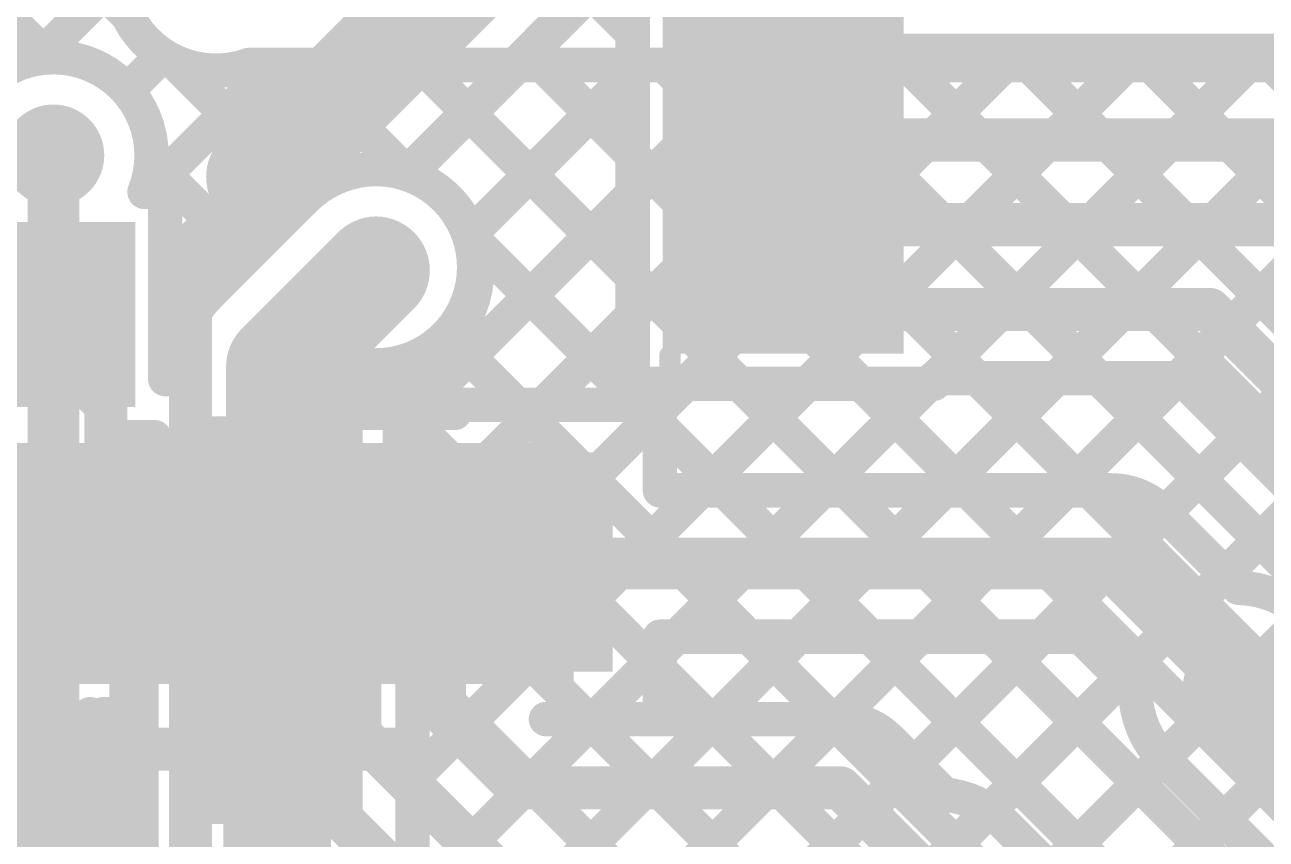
# Model space of a CAD drawing. Header units: millimetres. Extents: x -0.32 to 3.69, y -0.11 to 2.37.
# Drawn here: x 1.7213 to 2.0099, y 0.9241 to 1.1133 of the extents above; entities that cross this region are included whole.
import ezdxf

# ---------------------------------------------------------------- set-up
doc = ezdxf.new("R2010")
doc.units = ezdxf.units.MM
doc.header["$MEASUREMENT"] = 0
for name, color, linetype in [('BottomLayer', 5, 'Continuous'), ('BottomPaste', 16, 'Continuous'), ('BottomSolder', 6, 'Continuous'), ('TopLayer', 1, 'Continuous'), ('TopOverlay', 2, 'Continuous'), ('TopPaste', 8, 'Continuous'), ('TopSolder', 216, 'Continuous'), ('ViaHoleLayer', 16, 'Continuous')]:
    doc.layers.add(name, color=color, linetype=linetype)

# ---------------------------------------------------------------- blocks, each defined once
blk = doc.blocks.new('48_LQFP__7_7___7')
at = {"layer": 'TopLayer'}
for points in [[(-0.14331, 0.01614), (-0.14331, 0.00354), (-0.19134, 0.00354), (-0.19134, 0.01614)], [(-0.14331, -0.00354), (-0.14331, -0.01614), (-0.19134, -0.01614), (-0.19134, -0.00354)], [(-0.14331, -0.02323), (-0.14331, -0.03583), (-0.19134, -0.03583), (-0.19134, -0.02323)], [(-0.14331, -0.04291), (-0.14331, -0.05551), (-0.19134, -0.05551), (-0.19134, -0.04291)], [(-0.14331, -0.0626), (-0.14331, -0.0752), (-0.19134, -0.0752), (-0.19134, -0.0626)], [(-0.14331, -0.08228), (-0.14331, -0.09488), (-0.19134, -0.09488), (-0.19134, -0.08228)], [(-0.14331, -0.10197), (-0.14331, -0.11457), (-0.19134, -0.11457), (-0.19134, -0.10197)], [(-0.10197, -0.14331), (-0.10197, -0.19134), (-0.11457, -0.19134), (-0.11457, -0.14331)], [(-0.08228, -0.14331), (-0.08228, -0.19134), (-0.09488, -0.19134), (-0.09488, -0.14331)], [(-0.0626, -0.14331), (-0.0626, -0.19134), (-0.0752, -0.19134), (-0.0752, -0.14331)], [(-0.04291, -0.14331), (-0.04291, -0.19134), (-0.05551, -0.19134), (-0.05551, -0.14331)]]:
    blk.add_hatch(color=1, dxfattribs=at).paths.add_polyline_path(points)
at = {"layer": 'TopPaste'}
for points in [[(-0.14331, 0.01614), (-0.14331, 0.00354), (-0.19134, 0.00354), (-0.19134, 0.01614)], [(-0.14331, -0.00354), (-0.14331, -0.01614), (-0.19134, -0.01614), (-0.19134, -0.00354)], [(-0.14331, -0.02323), (-0.14331, -0.03583), (-0.19134, -0.03583), (-0.19134, -0.02323)], [(-0.14331, -0.04291), (-0.14331, -0.05551), (-0.19134, -0.05551), (-0.19134, -0.04291)], [(-0.14331, -0.0626), (-0.14331, -0.0752), (-0.19134, -0.0752), (-0.19134, -0.0626)], [(-0.14331, -0.08228), (-0.14331, -0.09488), (-0.19134, -0.09488), (-0.19134, -0.08228)], [(-0.14331, -0.10197), (-0.14331, -0.11457), (-0.19134, -0.11457), (-0.19134, -0.10197)], [(-0.10197, -0.14331), (-0.10197, -0.19134), (-0.11457, -0.19134), (-0.11457, -0.14331)], [(-0.08228, -0.14331), (-0.08228, -0.19134), (-0.09488, -0.19134), (-0.09488, -0.14331)], [(-0.0626, -0.14331), (-0.0626, -0.19134), (-0.0752, -0.19134), (-0.0752, -0.14331)], [(-0.04291, -0.14331), (-0.04291, -0.19134), (-0.05551, -0.19134), (-0.05551, -0.14331)]]:
    blk.add_hatch(color=8, dxfattribs=at).paths.add_polyline_path(points)
at = {"layer": 'TopSolder'}
for points in [[(-0.13931, 0.02014), (-0.13931, -0.00046), (-0.19534, -0.00046), (-0.19534, 0.02014)], [(-0.13931, 0.00046), (-0.13931, -0.02014), (-0.19534, -0.02014), (-0.19534, 0.00046)], [(-0.13931, -0.01923), (-0.13931, -0.03983), (-0.19534, -0.03983), (-0.19534, -0.01923)], [(-0.13931, -0.03891), (-0.13931, -0.05951), (-0.19534, -0.05951), (-0.19534, -0.03891)], [(-0.13931, -0.0586), (-0.13931, -0.0792), (-0.19534, -0.0792), (-0.19534, -0.0586)], [(-0.13931, -0.07828), (-0.13931, -0.09888), (-0.19534, -0.09888), (-0.19534, -0.07828)], [(-0.13931, -0.09797), (-0.13931, -0.11857), (-0.19534, -0.11857), (-0.19534, -0.09797)], [(-0.09797, -0.13931), (-0.09797, -0.19534), (-0.11857, -0.19534), (-0.11857, -0.13931)], [(-0.07828, -0.13931), (-0.07828, -0.19534), (-0.09888, -0.19534), (-0.09888, -0.13931)], [(-0.0586, -0.13931), (-0.0586, -0.19534), (-0.0792, -0.19534), (-0.0792, -0.13931)], [(-0.03891, -0.13931), (-0.03891, -0.19534), (-0.05951, -0.19534), (-0.05951, -0.13931)]]:
    blk.add_hatch(color=216, dxfattribs=at).paths.add_polyline_path(points)
at = {"layer": 'TopOverlay', "const_width": 0.005}
for points in [[(-0.144, -0.119), (-0.144, -0.127)], [(-0.144, -0.127), (-0.13, -0.141)], [(-0.13, -0.141), (-0.119, -0.141)]]:
    blk.add_lwpolyline(points, dxfattribs=at)
at = {"layer": 'TopOverlay', "const_width": 0.0025}
for points in [[(-0.14525, -0.119, 1), (-0.14275, -0.119, 1)], [(-0.14525, -0.127, 1), (-0.14275, -0.127, 1)], [(-0.14525, -0.127, 1), (-0.14275, -0.127, 1)], [(-0.13125, -0.141, 1), (-0.12875, -0.141, 1)], [(-0.13125, -0.141, 1), (-0.12875, -0.141, 1)], [(-0.12025, -0.141, 1), (-0.11775, -0.141, 1)]]:
    blk.add_lwpolyline(points, format="xyb", close=True, dxfattribs=at)
blk = doc.blocks.new('R___0603_B_27')
at = {"layer": 'BottomLayer'}
for points in [[(-0.045, -0.0175), (-0.045, 0.0175), (-0.015, 0.0175), (-0.015, -0.0175)], [(0.015, -0.0175), (0.015, 0.0175), (0.045, 0.0175), (0.045, -0.0175)]]:
    blk.add_hatch(color=5, dxfattribs=at).paths.add_polyline_path(points)
at = {"layer": 'BottomPaste'}
for points in [[(-0.045, -0.0175), (-0.045, 0.0175), (-0.015, 0.0175), (-0.015, -0.0175)], [(0.015, -0.0175), (0.015, 0.0175), (0.045, 0.0175), (0.045, -0.0175)]]:
    blk.add_hatch(color=16, dxfattribs=at).paths.add_polyline_path(points)
at = {"layer": 'BottomSolder'}
for points in [[(-0.049, -0.0215), (-0.049, 0.0215), (-0.011, 0.0215), (-0.011, -0.0215)], [(0.011, -0.0215), (0.011, 0.0215), (0.049, 0.0215), (0.049, -0.0215)]]:
    blk.add_hatch(color=6, dxfattribs=at).paths.add_polyline_path(points)
blk = doc.blocks.new('C___0603_B_56')
at = {"layer": 'BottomLayer'}
for points in [[(-0.045, -0.0175), (-0.045, 0.0175), (-0.015, 0.0175), (-0.015, -0.0175)], [(0.015, -0.0175), (0.015, 0.0175), (0.045, 0.0175), (0.045, -0.0175)]]:
    blk.add_hatch(color=5, dxfattribs=at).paths.add_polyline_path(points)
at = {"layer": 'BottomPaste'}
for points in [[(-0.045, -0.0175), (-0.045, 0.0175), (-0.015, 0.0175), (-0.015, -0.0175)], [(0.015, -0.0175), (0.015, 0.0175), (0.045, 0.0175), (0.045, -0.0175)]]:
    blk.add_hatch(color=16, dxfattribs=at).paths.add_polyline_path(points)
at = {"layer": 'BottomSolder'}
for points in [[(-0.04736, -0.01986), (-0.04736, 0.01986), (-0.01264, 0.01986), (-0.01264, -0.01986)], [(0.01264, -0.01986), (0.01264, 0.01986), (0.04736, 0.01986), (0.04736, -0.01986)]]:
    blk.add_hatch(color=6, dxfattribs=at).paths.add_polyline_path(points)

msp = doc.modelspace()

# ---------------------------------------------------------------- hatches: boundary and pattern name
at = {"layer": 'BottomLayer'}
h = msp.add_hatch(color=5, dxfattribs=at)
edge = h.paths.add_edge_path()
edge.add_arc((1.728, 1.083), 0.01181, 0, 360)
h = msp.add_hatch(color=5, dxfattribs=at)
edge = h.paths.add_edge_path()
edge.add_arc((1.803, 1.057), 0.01181, 0, 360)
at = {"layer": 'TopLayer'}
h = msp.add_hatch(color=1, dxfattribs=at)
edge = h.paths.add_edge_path()
edge.add_arc((1.728, 1.083), 0.01181, 0, 360)
h = msp.add_hatch(color=1, dxfattribs=at)
edge = h.paths.add_edge_path()
edge.add_arc((1.803, 1.057), 0.01181, 0, 360)
msp.add_hatch(color=1, dxfattribs=at).paths.add_polyline_path([(1.833, 0.963), (1.858, 0.963), (1.858, 1.014), (1.833, 1.014)])
at = {"layer": 'ViaHoleLayer'}
h = msp.add_hatch(color=16, dxfattribs=at)
edge = h.paths.add_edge_path()
edge.add_arc((1.728, 1.083), 0.00591, 0, 360)
h = msp.add_hatch(color=16, dxfattribs=at)
edge = h.paths.add_edge_path()
edge.add_arc((1.803, 1.057), 0.00591, 0, 360)

# ---------------------------------------------------------------- linework, layer by layer
at = {"layer": 'BottomLayer', "const_width": 0.008}
for points in [[(1.77348, 1.104, -1.504855), (1.77573, 1.146)], [(1.70683, 1.0745, -1.211779), (1.75081, 1.083)], [(1.75081, 1.083, -0.095751), (1.74917, 1.0745)], [(1.79442, 1.07814, -0.195202), (1.81158, 1.07814)], [(1.78638, 1.07288, -0.103293), (1.79442, 1.07814)], [(1.81158, 1.07814, -0.308545), (1.8265, 1.05626)], [(1.8265, 1.05626, -0.198912), (1.81962, 1.03964)], [(1.75714, 1.0339, -0.199188), (1.76404, 1.05053)], [(1.75714, 1.0339, -0.198912), (1.76402, 1.05051)]]:
    msp.add_lwpolyline(points, format="xyb", dxfattribs=at)
at = {"layer": 'BottomLayer'}
for points, const_width in [([(1.72651, 1.13427), (1.74526, 1.11552)], 0.008), ([(1.72434, 1.10552), (1.74301, 1.12419)], 0.008), ([(1.71236, 1.12013), (1.72672, 1.10577)], 0.008), ([(1.74515, 1.09804), (1.75341, 1.10631)], 0.008), ([(1.75583, 1.10495), (1.78716, 1.07362)], 0.008), ([(1.74989, 1.0745), (1.77939, 1.104)], 0.008), ([(1.754, 1.05032), (1.80768, 1.104)], 0.008), ([(1.77348, 1.104), (2.54086, 1.104)], 0.008), ([(1.78506, 1.104), (1.81053, 1.07853)], 0.008), ([(1.8035, 0.90183), (2.00567, 1.104)], 0.008), ([(1.8085, 0.99169), (1.92081, 1.104)], 0.008), ([(1.8085, 1.01997), (1.89253, 1.104)], 0.008), ([(1.8105, 1.07854), (1.83596, 1.104)], 0.008), ([(1.8115, 0.93812), (1.97738, 1.104)], 0.008), ([(1.8115, 0.9664), (1.9491, 1.104)], 0.008), ([(1.81335, 1.104), (2.68185, 0.2355)], 0.008), ([(1.82494, 1.06469), (1.86424, 1.104)], 0.008), ([(1.83732, 0.90737), (2.03395, 1.104)], 0.008), ([(1.84163, 1.104), (2.71013, 0.2355)], 0.008), ([(1.8577, 0.89946), (2.06223, 1.104)], 0.008), ([(1.8635, 0.87698), (2.09052, 1.104)], 0.008), ([(1.866, 0.79463), (2.17537, 1.104)], 0.008), ([(1.866, 0.8512), (2.1188, 1.104)], 0.008), ([(1.866, 0.82291), (2.14709, 1.104)], 0.008), ([(1.86991, 1.104), (2.73841, 0.2355)], 0.008), ([(1.8982, 1.104), (2.7667, 0.2355)], 0.008), ([(1.92648, 1.104), (2.61117, 0.41931)], 0.008), ([(1.95477, 1.104), (2.6266, 0.43216)], 0.008), ([(1.98305, 1.104), (2.6562, 0.43085)], 0.008), ([(2.01134, 1.104), (2.68449, 0.43085)], 0.008), ([(1.728, 1.046), (1.728, 1.083)], 0.012), ([(1.75077, 1.08172), (1.773, 1.05949)], 0.008), ([(1.74917, 1.0745), (1.754, 1.0745)], 0.008), ([(1.754, 1.031), (1.754, 1.0745)], 0.008), ([(1.76404, 1.05053), (1.78638, 1.07288)], 0.008), ([(1.78064, 1.0339), (1.803, 1.05626)], 0.025), ([(1.82526, 1.06381), (2.65356, 0.2355)], 0.008), ([(1.754, 1.05021), (1.75968, 1.04453)], 0.008), ([(1.728, 0.676), (1.728, 1.046)], 0.012), ([(1.78064, 1.0075), (1.78064, 1.0339)], 0.025), ([(1.8085, 1.02852), (1.81962, 1.03964)], 0.008), ([(1.82036, 1.04042), (2.62604, 0.23473)], 0.008), ([(1.754, 1.031), (1.75714, 1.031)], 0.008), ([(1.8085, 0.979), (1.8085, 1.02852)], 0.008), ([(1.8085, 1.02399), (2.61066, 0.22184)], 0.008), ([(1.745, 1.0175), (1.7515, 1.0175)], 0.008), ([(1.745, 1.01304), (1.74946, 1.0175)], 0.008), ([(1.745, 0.68304), (1.745, 1.0175)], 0.008), ([(1.7515, 0.979), (1.7515, 1.0175)], 0.008), ([(1.78114, 1.005), (1.78364, 1.0075)], 0.025), ([(1.78, 1.005), (1.78114, 1.005)], 0.025), ([(1.745, 1.00264), (1.7515, 0.99614)], 0.008), ([(1.8085, 0.99571), (2.83821, -0.034)], 0.008), ([(1.745, 0.98476), (1.7515, 0.99126)], 0.008), ([(1.7515, 0.979), (1.8085, 0.979)], 0.008), ([(1.76253, 0.974), (1.76753, 0.979)], 0.008), ([(1.76864, 0.979), (1.77364, 0.974)], 0.008), ([(1.79081, 0.974), (1.79581, 0.979)], 0.008), ([(1.79692, 0.979), (1.80192, 0.974)], 0.008), ([(1.745, 0.97435), (1.7485, 0.97085)], 0.008), ([(1.7485, 0.974), (1.8115, 0.974)], 0.008), ([(1.7485, 0.916), (1.7485, 0.974)], 0.008), ([(1.8115, 0.916), (1.8115, 0.974)], 0.008), ([(1.78, 0.945), (1.78, 0.97)], 0.01), ([(1.8115, 0.96442), (2.80992, -0.034)], 0.008), ([(1.745, 0.95647), (1.7485, 0.95997)], 0.008), ([(1.78, 0.845), (1.78, 0.945)], 0.025), ([(1.745, 0.94607), (1.7485, 0.94257)], 0.008), ([(1.7525, 0.945), (1.78, 0.945)], 0.01), ([(1.78, 0.945), (1.8075, 0.945)], 0.01), ([(1.8115, 0.93614), (1.84014, 0.9075)], 0.008), ([(1.745, 0.92819), (1.7485, 0.93169)], 0.008)]:
    msp.add_lwpolyline(points, dxfattribs=dict(at, const_width=const_width))
for points, const_width in [([(1.74326, 1.11552, 1), (1.74726, 1.11552, 1)], 0.004), ([(1.72234, 1.10552, 1), (1.72634, 1.10552, 1)], 0.004), ([(1.72472, 1.10577, 1), (1.72872, 1.10577, 1)], 0.004), ([(1.75141, 1.10631, 1), (1.75541, 1.10631, 1)], 0.004), ([(1.75383, 1.10495, 1), (1.75783, 1.10495, 1)], 0.004), ([(1.77148, 1.104, 1), (1.77548, 1.104, 1)], 0.004), ([(1.77148, 1.104, 1), (1.77548, 1.104, 1)], 0.004), ([(1.77739, 1.104, 1), (1.78139, 1.104, 1)], 0.004), ([(1.78306, 1.104, 1), (1.78706, 1.104, 1)], 0.004), ([(1.80568, 1.104, 1), (1.80968, 1.104, 1)], 0.004), ([(1.81135, 1.104, 1), (1.81535, 1.104, 1)], 0.004), ([(1.83396, 1.104, 1), (1.83796, 1.104, 1)], 0.004), ([(1.83963, 1.104, 1), (1.84363, 1.104, 1)], 0.004), ([(1.86224, 1.104, 1), (1.86624, 1.104, 1)], 0.004), ([(1.86791, 1.104, 1), (1.87191, 1.104, 1)], 0.004), ([(1.89053, 1.104, 1), (1.89453, 1.104, 1)], 0.004), ([(1.8962, 1.104, 1), (1.9002, 1.104, 1)], 0.004), ([(1.91881, 1.104, 1), (1.92281, 1.104, 1)], 0.004), ([(1.92448, 1.104, 1), (1.92848, 1.104, 1)], 0.004), ([(1.9471, 1.104, 1), (1.9511, 1.104, 1)], 0.004), ([(1.95277, 1.104, 1), (1.95677, 1.104, 1)], 0.004), ([(1.97538, 1.104, 1), (1.97938, 1.104, 1)], 0.004), ([(1.98105, 1.104, 1), (1.98505, 1.104, 1)], 0.004), ([(2.00367, 1.104, 1), (2.00767, 1.104, 1)], 0.004), ([(2.00934, 1.104, 1), (2.01334, 1.104, 1)], 0.004), ([(1.74315, 1.09804, 1), (1.74715, 1.09804, 1)], 0.004), ([(1.725, 1.083, 1), (1.731, 1.083, 1)], 0.006), ([(1.74877, 1.08172, 1), (1.75277, 1.08172, 1)], 0.004), ([(1.74881, 1.083, 1), (1.75281, 1.083, 1)], 0.004), ([(1.74881, 1.083, 1), (1.75281, 1.083, 1)], 0.004), ([(1.8085, 1.07854, 1), (1.8125, 1.07854, 1)], 0.004), ([(1.80853, 1.07853, 1), (1.81253, 1.07853, 1)], 0.004), ([(1.79242, 1.07814, 1), (1.79642, 1.07814, 1)], 0.004), ([(1.79242, 1.07814, 1), (1.79642, 1.07814, 1)], 0.004), ([(1.80958, 1.07814, 1), (1.81358, 1.07814, 1)], 0.004), ([(1.80958, 1.07814, 1), (1.81358, 1.07814, 1)], 0.004), ([(1.74717, 1.0745, 1), (1.75117, 1.0745, 1)], 0.004), ([(1.74717, 1.0745, 1), (1.75117, 1.0745, 1)], 0.004), ([(1.74789, 1.0745, 1), (1.75189, 1.0745, 1)], 0.004), ([(1.752, 1.0745, 1), (1.756, 1.0745, 1)], 0.004), ([(1.752, 1.0745, 1), (1.756, 1.0745, 1)], 0.004), ([(1.78438, 1.07288, 1), (1.78838, 1.07288, 1)], 0.004), ([(1.78438, 1.07288, 1), (1.78838, 1.07288, 1)], 0.004), ([(1.78516, 1.07362, 1), (1.78916, 1.07362, 1)], 0.004), ([(1.79675, 1.05626, 1), (1.80925, 1.05626, 1)], 0.0125), ([(1.82294, 1.06469, 1), (1.82694, 1.06469, 1)], 0.004), ([(1.82326, 1.06381, 1), (1.82726, 1.06381, 1)], 0.004), ([(1.771, 1.05949, 1), (1.775, 1.05949, 1)], 0.004), ([(1.8245, 1.05626, 1), (1.8285, 1.05626, 1)], 0.004), ([(1.8245, 1.05626, 1), (1.8285, 1.05626, 1)], 0.004), ([(1.752, 1.05032, 1), (1.756, 1.05032, 1)], 0.004), ([(1.752, 1.05021, 1), (1.756, 1.05021, 1)], 0.004), ([(1.76202, 1.05051, 1), (1.76602, 1.05051, 1)], 0.004), ([(1.76204, 1.05053, 1), (1.76604, 1.05053, 1)], 0.004), ([(1.76204, 1.05053, 1), (1.76604, 1.05053, 1)], 0.004), ([(1.725, 1.046, 1), (1.731, 1.046, 1)], 0.006), ([(1.725, 1.046, 1), (1.731, 1.046, 1)], 0.006), ([(1.75768, 1.04453, 1), (1.76168, 1.04453, 1)], 0.004), ([(1.77439, 1.0339, 1), (1.78689, 1.0339, 1)], 0.0125), ([(1.77439, 1.0339, 1), (1.78689, 1.0339, 1)], 0.0125), ([(1.81762, 1.03964, 1), (1.82162, 1.03964, 1)], 0.004), ([(1.81762, 1.03964, 1), (1.82162, 1.03964, 1)], 0.004), ([(1.81836, 1.04042, 1), (1.82236, 1.04042, 1)], 0.004), ([(1.75514, 1.0339, 1), (1.75914, 1.0339, 1)], 0.004), ([(1.75514, 1.0339, 1), (1.75914, 1.0339, 1)], 0.004), ([(1.752, 1.031, 1), (1.756, 1.031, 1)], 0.004), ([(1.752, 1.031, 1), (1.756, 1.031, 1)], 0.004), ([(1.75514, 1.031, 1), (1.75914, 1.031, 1)], 0.004), ([(1.8065, 1.02852, 1), (1.8105, 1.02852, 1)], 0.004), ([(1.8065, 1.02852, 1), (1.8105, 1.02852, 1)], 0.004), ([(1.8065, 1.02399, 1), (1.8105, 1.02399, 1)], 0.004), ([(1.8065, 1.01997, 1), (1.8105, 1.01997, 1)], 0.004), ([(1.743, 1.0175, 1), (1.747, 1.0175, 1)], 0.004), ([(1.743, 1.0175, 1), (1.747, 1.0175, 1)], 0.004), ([(1.74746, 1.0175, 1), (1.75146, 1.0175, 1)], 0.004), ([(1.7495, 1.0175, 1), (1.7535, 1.0175, 1)], 0.004), ([(1.7495, 1.0175, 1), (1.7535, 1.0175, 1)], 0.004), ([(1.77439, 1.0075, 1), (1.78689, 1.0075, 1)], 0.0125), ([(1.77739, 1.0075, 1), (1.78989, 1.0075, 1)], 0.0125), ([(1.743, 1.01304, 1), (1.747, 1.01304, 1)], 0.004), ([(1.77375, 1.005, 1), (1.78625, 1.005, 1)], 0.0125), ([(1.77489, 1.005, 1), (1.78739, 1.005, 1)], 0.0125), ([(1.77489, 1.005, 1), (1.78739, 1.005, 1)], 0.0125), ([(1.743, 1.00264, 1), (1.747, 1.00264, 1)], 0.004), ([(1.7495, 0.99614, 1), (1.7535, 0.99614, 1)], 0.004), ([(1.8065, 0.99571, 1), (1.8105, 0.99571, 1)], 0.004), ([(1.8065, 0.99169, 1), (1.8105, 0.99169, 1)], 0.004), ([(1.7495, 0.99126, 1), (1.7535, 0.99126, 1)], 0.004), ([(1.743, 0.98476, 1), (1.747, 0.98476, 1)], 0.004), ([(1.7495, 0.979, 1), (1.7535, 0.979, 1)], 0.004), ([(1.7495, 0.979, 1), (1.7535, 0.979, 1)], 0.004), ([(1.76553, 0.979, 1), (1.76953, 0.979, 1)], 0.004), ([(1.76664, 0.979, 1), (1.77064, 0.979, 1)], 0.004), ([(1.79381, 0.979, 1), (1.79781, 0.979, 1)], 0.004), ([(1.79492, 0.979, 1), (1.79892, 0.979, 1)], 0.004), ([(1.8065, 0.979, 1), (1.8105, 0.979, 1)], 0.004), ([(1.8065, 0.979, 1), (1.8105, 0.979, 1)], 0.004), ([(1.743, 0.97435, 1), (1.747, 0.97435, 1)], 0.004), ([(1.7465, 0.974, 1), (1.7505, 0.974, 1)], 0.004), ([(1.7465, 0.974, 1), (1.7505, 0.974, 1)], 0.004), ([(1.76053, 0.974, 1), (1.76453, 0.974, 1)], 0.004), ([(1.77164, 0.974, 1), (1.77564, 0.974, 1)], 0.004), ([(1.78881, 0.974, 1), (1.79281, 0.974, 1)], 0.004), ([(1.79992, 0.974, 1), (1.80392, 0.974, 1)], 0.004), ([(1.8095, 0.974, 1), (1.8135, 0.974, 1)], 0.004), ([(1.8095, 0.974, 1), (1.8135, 0.974, 1)], 0.004), ([(1.7465, 0.97085, 1), (1.7505, 0.97085, 1)], 0.004), ([(1.7775, 0.97, 1), (1.7825, 0.97, 1)], 0.005), ([(1.8095, 0.9664, 1), (1.8135, 0.9664, 1)], 0.004), ([(1.8095, 0.96442, 1), (1.8135, 0.96442, 1)], 0.004), ([(1.7465, 0.95997, 1), (1.7505, 0.95997, 1)], 0.004), ([(1.743, 0.95647, 1), (1.747, 0.95647, 1)], 0.004), ([(1.77375, 0.945, 1), (1.78625, 0.945, 1)], 0.0125), ([(1.743, 0.94607, 1), (1.747, 0.94607, 1)], 0.004), ([(1.75, 0.945, 1), (1.755, 0.945, 1)], 0.005), ([(1.7775, 0.945, 1), (1.7825, 0.945, 1)], 0.005), ([(1.7775, 0.945, 1), (1.7825, 0.945, 1)], 0.005), ([(1.7775, 0.945, 1), (1.7825, 0.945, 1)], 0.005), ([(1.805, 0.945, 1), (1.81, 0.945, 1)], 0.005), ([(1.7465, 0.94257, 1), (1.7505, 0.94257, 1)], 0.004), ([(1.8095, 0.93812, 1), (1.8135, 0.93812, 1)], 0.004), ([(1.8095, 0.93614, 1), (1.8135, 0.93614, 1)], 0.004), ([(1.7465, 0.93169, 1), (1.7505, 0.93169, 1)], 0.004), ([(1.743, 0.92819, 1), (1.747, 0.92819, 1)], 0.004)]:
    msp.add_lwpolyline(points, format="xyb", close=True, dxfattribs=dict(at, const_width=const_width))
at = {"layer": 'TopLayer'}
for points, const_width in [([(1.776, 1.078), (1.84, 1.142)], 0.025), ([(1.8105, 1.07854), (1.86266, 1.1307)], 0.008), ([(1.80996, 1.07872), (1.8566, 1.12537)], 0.008), ([(1.86266, 1.10865), (1.86266, 1.12356)], 0.008), ([(1.86266, 1.10865), (1.86266, 1.12356)], 0.008), ([(1.85257, 1.12134), (1.86266, 1.11125)], 0.008), ([(1.83843, 1.1072), (1.86266, 1.08297)], 0.008), ([(1.86266, 1.10387), (1.86266, 1.10865)], 0.008), ([(1.89768, 1.10626), (2.08826, 1.10626)], 0.01), ([(1.82459, 1.06435), (1.86266, 1.10242)], 0.008), ([(1.86266, 1.08896), (1.86266, 1.10387)], 0.008), ([(1.86266, 1.08896), (1.86266, 1.10387)], 0.008), ([(1.82429, 1.09306), (1.86266, 1.05468)], 0.008), ([(1.86266, 1.08419), (1.86266, 1.08896)], 0.008), ([(1.89768, 1.08657), (2.12357, 1.08657)], 0.01), ([(1.728, 1.0372), (1.728, 1.083)], 0.01), ([(1.86266, 1.06928), (1.86266, 1.08419)], 0.008), ([(1.86266, 1.06928), (1.86266, 1.08419)], 0.008), ([(1.75988, 1.06188), (1.776, 1.078)], 0.01), ([(1.81169, 1.02317), (1.86266, 1.07413)], 0.008), ([(1.86266, 1.0645), (1.86266, 1.06928)], 0.008), ([(1.89768, 1.06689), (2.10811, 1.06689)], 0.01), ([(1.82453, 1.06453), (1.86406, 1.025)], 0.008), ([(1.86266, 1.04959), (1.86266, 1.0645)], 0.008), ([(1.86266, 1.04959), (1.86266, 1.0645)], 0.008), ([(1.75988, 0.98815), (1.75988, 1.06188)], 0.01), ([(1.77978, 1.03378), (1.803, 1.057)], 0.01), ([(1.86266, 1.02991), (1.86266, 1.04959)], 0.008), ([(1.89768, 1.0472), (1.9968, 1.0472)], 0.01), ([(1.9968, 1.0472), (2.044, 1)], 0.01), ([(1.84181, 1.025), (1.86266, 1.04585)], 0.008), ([(1.81951, 1.04126), (1.83578, 1.025)], 0.008), ([(1.728, 1.0372), (1.7402, 1.025)], 0.01), ([(1.77978, 0.98837), (1.77978, 1.03378)], 0.01), ([(1.79578, 1.02716), (1.80282, 1.03419)], 0.008), ([(1.80056, 1.03193), (1.80933, 1.02317)], 0.008), ([(1.86266, 1.02991), (1.93269, 1.02991)], 0.008), ([(1.869, 1.0239), (1.875, 1.02991)], 0.008), ([(1.87853, 1.00515), (1.90329, 1.02991)], 0.008), ([(1.88744, 1.02991), (1.9122, 1.00515)], 0.008), ([(1.90682, 1.00515), (1.93157, 1.02991)], 0.008), ([(1.91572, 1.02991), (1.94048, 1.00515)], 0.008), ([(1.93269, 1.0312), (1.99017, 1.0312)], 0.008), ([(1.9351, 1.00515), (1.96115, 1.0312)], 0.008), ([(1.94271, 1.0312), (1.96876, 1.00515)], 0.008), ([(1.96338, 1.00515), (1.98944, 1.0312)], 0.008), ([(1.97099, 1.0312), (2.3727, 0.6295)], 0.008), ([(1.99017, 1.0312), (2.02052, 1.00086)], 0.008), ([(1.79578, 1.02317), (1.79578, 1.02716)], 0.008), ([(1.7402, 0.98815), (1.7402, 1.025)], 0.01), ([(1.822, 1.025), (1.869, 1.025)], 0.008), ([(1.86406, 1.025), (1.869, 1.02006)], 0.008), ([(1.869, 1.00515), (1.869, 1.025)], 0.008), ([(1.79687, 1.02317), (1.80164, 1.02317)], 0.008), ([(1.80164, 1.02317), (1.81655, 1.02317)], 0.008), ([(1.80164, 1.02317), (1.81655, 1.02317)], 0.008), ([(1.81655, 1.02317), (1.82132, 1.02317)], 0.008), ([(1.869, 1.02006), (1.88391, 1.00515)], 0.008), ([(1.98628, 0.99976), (2.00395, 1.01743)], 0.008), ([(1.869, 1.00515), (1.97385, 1.00515)], 0.008), ([(2.00042, 0.98562), (2.01809, 1.00328)], 0.008), ([(1.98589, 1.00015), (2.00355, 0.98249)], 0.008), ([(1.72051, 0.89449), (1.72051, 0.98815)], 0.01), ([(1.75988, 0.9039), (1.75988, 0.98815)], 0.01), ([(1.77957, 0.98815), (1.77978, 0.98837)], 0.01), ([(1.77957, 0.94422), (1.77957, 0.98815)], 0.01), ([(1.79925, 0.94857), (1.79925, 0.98815)], 0.01), ([(1.81894, 0.95293), (1.81894, 0.98815)], 0.01), ([(1.83862, 0.98815), (1.97385, 0.98815)], 0.012), ([(1.97385, 0.98815), (2.003, 0.959)], 0.012), ([(1.869, 0.96733), (1.87282, 0.97115)], 0.008), ([(1.869, 0.97115), (1.96681, 0.97115)], 0.008), ([(1.869, 0.952), (1.869, 0.97115)], 0.008), ([(1.88195, 0.952), (1.9011, 0.97115)], 0.008), ([(1.88963, 0.97115), (1.90878, 0.952)], 0.008), ([(1.91023, 0.952), (1.92938, 0.97115)], 0.008), ([(1.91791, 0.97115), (2.45806, 0.431)], 0.008), ([(1.92807, 0.94155), (1.95767, 0.97115)], 0.008), ([(1.9462, 0.97115), (2.48635, 0.431)], 0.008), ([(1.96681, 0.97115), (1.97951, 0.95845)], 0.008), ([(2.003, 0.959), (2.356, 0.606)], 0.025), ([(1.869, 0.96349), (1.88049, 0.952)], 0.008), ([(1.94552, 0.93072), (1.97638, 0.96158)], 0.008), ([(1.73651, 0.90112), (1.73651, 0.95313)], 0.008), ([(1.73958, 0.95313), (1.74388, 0.95313)], 0.008), ([(1.81894, 0.95293), (1.83587, 0.936)], 0.01), ([(1.84249, 0.952), (1.869, 0.952)], 0.008), ([(1.84249, 0.952), (1.869, 0.952)], 0.008), ([(1.869, 0.952), (1.911, 0.952)], 0.008), ([(1.73651, 0.94798), (1.73958, 0.95105)], 0.008), ([(1.73958, 0.95013), (1.74388, 0.95013)], 0.008), ([(1.74094, 0.95013), (1.74388, 0.94719)], 0.008), ([(1.74388, 0.9039), (1.74388, 0.95013)], 0.008), ([(1.79925, 0.94857), (1.83382, 0.914)], 0.01), ([(1.92233, 0.9473), (1.9352, 0.93443)], 0.008), ([(1.77957, 0.94422), (1.83978, 0.884)], 0.01), ([(1.95989, 0.91681), (1.98593, 0.94285)], 0.008), ([(1.98638, 0.94238), (2.33937, 0.5894)], 0.008), ([(1.83587, 0.936), (1.911, 0.936)], 0.01), ([(1.911, 0.936), (1.9335, 0.9135)], 0.01), ([(1.94835, 0.92835), (2.4457, 0.431)], 0.008), ([(1.97404, 0.90266), (2.00007, 0.9287)], 0.008), ([(1.73651, 0.9197), (1.74388, 0.92707)], 0.008), ([(1.73651, 0.92627), (1.74388, 0.9189)], 0.008), ([(1.77588, 0.91053), (1.77588, 0.92527)], 0.008), ([(1.77588, 0.92527), (1.81697, 0.88418)], 0.008)]:
    msp.add_lwpolyline(points, dxfattribs=dict(at, const_width=const_width))
for points, const_width in [([(1.86066, 1.11125, 1), (1.86466, 1.11125, 1)], 0.004), ([(1.83643, 1.1072, 1), (1.84043, 1.1072, 1)], 0.004), ([(1.86066, 1.10865, 1), (1.86466, 1.10865, 1)], 0.004), ([(1.86066, 1.10865, 1), (1.86466, 1.10865, 1)], 0.004), ([(1.86066, 1.10865, 1), (1.86466, 1.10865, 1)], 0.004), ([(1.89518, 1.10626, 1), (1.90018, 1.10626, 1)], 0.005), ([(1.86066, 1.10387, 1), (1.86466, 1.10387, 1)], 0.004), ([(1.86066, 1.10387, 1), (1.86466, 1.10387, 1)], 0.004), ([(1.86066, 1.10387, 1), (1.86466, 1.10387, 1)], 0.004), ([(1.86066, 1.10242, 1), (1.86466, 1.10242, 1)], 0.004), ([(1.82229, 1.09306, 1), (1.82629, 1.09306, 1)], 0.004), ([(1.86066, 1.08896, 1), (1.86466, 1.08896, 1)], 0.004), ([(1.86066, 1.08896, 1), (1.86466, 1.08896, 1)], 0.004), ([(1.86066, 1.08896, 1), (1.86466, 1.08896, 1)], 0.004), ([(1.89518, 1.08657, 1), (1.90018, 1.08657, 1)], 0.005), ([(1.7255, 1.083, 1), (1.7305, 1.083, 1)], 0.005), ([(1.76975, 1.078, 1), (1.78225, 1.078, 1)], 0.0125), ([(1.86066, 1.08419, 1), (1.86466, 1.08419, 1)], 0.004), ([(1.86066, 1.08419, 1), (1.86466, 1.08419, 1)], 0.004), ([(1.86066, 1.08419, 1), (1.86466, 1.08419, 1)], 0.004), ([(1.86066, 1.08297, 1), (1.86466, 1.08297, 1)], 0.004), ([(1.7735, 1.078, 1), (1.7785, 1.078, 1)], 0.005), ([(1.80796, 1.07872, 1), (1.81196, 1.07872, 1)], 0.004), ([(1.80796, 1.07872, 1), (1.81196, 1.07872, 1)], 0.004), ([(1.8085, 1.07854, 1), (1.8125, 1.07854, 1)], 0.004), ([(1.86066, 1.07413, 1), (1.86466, 1.07413, 1)], 0.004), ([(1.86066, 1.06928, 1), (1.86466, 1.06928, 1)], 0.004), ([(1.86066, 1.06928, 1), (1.86466, 1.06928, 1)], 0.004), ([(1.86066, 1.06928, 1), (1.86466, 1.06928, 1)], 0.004), ([(1.89518, 1.06689, 1), (1.90018, 1.06689, 1)], 0.005), ([(1.82253, 1.06453, 1), (1.82653, 1.06453, 1)], 0.004), ([(1.82259, 1.06435, 1), (1.82659, 1.06435, 1)], 0.004), ([(1.86066, 1.0645, 1), (1.86466, 1.0645, 1)], 0.004), ([(1.86066, 1.0645, 1), (1.86466, 1.0645, 1)], 0.004), ([(1.86066, 1.0645, 1), (1.86466, 1.0645, 1)], 0.004), ([(1.75738, 1.06188, 1), (1.76238, 1.06188, 1)], 0.005), ([(1.75738, 1.06188, 1), (1.76238, 1.06188, 1)], 0.005), ([(1.8005, 1.057, 1), (1.8055, 1.057, 1)], 0.005), ([(1.82381, 1.057, 1), (1.82781, 1.057, 1)], 0.004), ([(1.82381, 1.057, 1), (1.82781, 1.057, 1)], 0.004), ([(1.86066, 1.05468, 1), (1.86466, 1.05468, 1)], 0.004), ([(1.86066, 1.04959, 1), (1.86466, 1.04959, 1)], 0.004), ([(1.86066, 1.04959, 1), (1.86466, 1.04959, 1)], 0.004), ([(1.86066, 1.04959, 1), (1.86466, 1.04959, 1)], 0.004), ([(1.89518, 1.0472, 1), (1.90018, 1.0472, 1)], 0.005), ([(1.9943, 1.0472, 1), (1.9993, 1.0472, 1)], 0.005), ([(1.9943, 1.0472, 1), (1.9993, 1.0472, 1)], 0.005), ([(1.86066, 1.04585, 1), (1.86466, 1.04585, 1)], 0.004), ([(1.81751, 1.04126, 1), (1.82151, 1.04126, 1)], 0.004), ([(1.7255, 1.0372, 1), (1.7305, 1.0372, 1)], 0.005), ([(1.7255, 1.0372, 1), (1.7305, 1.0372, 1)], 0.005), ([(1.77728, 1.03378, 1), (1.78228, 1.03378, 1)], 0.005), ([(1.77728, 1.03378, 1), (1.78228, 1.03378, 1)], 0.005), ([(1.80082, 1.03419, 1), (1.80482, 1.03419, 1)], 0.004), ([(1.80082, 1.03419, 1), (1.80482, 1.03419, 1)], 0.004), ([(1.79856, 1.03193, 1), (1.80256, 1.03193, 1)], 0.004), ([(1.86066, 1.02991, 1), (1.86466, 1.02991, 1)], 0.004), ([(1.86066, 1.02991, 1), (1.86466, 1.02991, 1)], 0.004), ([(1.873, 1.02991, 1), (1.877, 1.02991, 1)], 0.004), ([(1.88544, 1.02991, 1), (1.88944, 1.02991, 1)], 0.004), ([(1.90129, 1.02991, 1), (1.90529, 1.02991, 1)], 0.004), ([(1.91372, 1.02991, 1), (1.91772, 1.02991, 1)], 0.004), ([(1.92957, 1.02991, 1), (1.93357, 1.02991, 1)], 0.004), ([(1.93069, 1.0312, 1), (1.93469, 1.0312, 1)], 0.004), ([(1.93069, 1.02991, 1), (1.93469, 1.02991, 1)], 0.004), ([(1.94071, 1.0312, 1), (1.94471, 1.0312, 1)], 0.004), ([(1.95915, 1.0312, 1), (1.96315, 1.0312, 1)], 0.004), ([(1.96899, 1.0312, 1), (1.97299, 1.0312, 1)], 0.004), ([(1.98744, 1.0312, 1), (1.99144, 1.0312, 1)], 0.004), ([(1.98817, 1.0312, 1), (1.99217, 1.0312, 1)], 0.004), ([(1.98817, 1.0312, 1), (1.99217, 1.0312, 1)], 0.004), ([(1.79378, 1.02716, 1), (1.79778, 1.02716, 1)], 0.004), ([(1.79378, 1.02716, 1), (1.79778, 1.02716, 1)], 0.004), ([(1.7377, 1.025, 1), (1.7427, 1.025, 1)], 0.005), ([(1.7377, 1.025, 1), (1.7427, 1.025, 1)], 0.005), ([(1.82, 1.025, 1), (1.824, 1.025, 1)], 0.004), ([(1.83378, 1.025, 1), (1.83778, 1.025, 1)], 0.004), ([(1.83981, 1.025, 1), (1.84381, 1.025, 1)], 0.004), ([(1.86206, 1.025, 1), (1.86606, 1.025, 1)], 0.004), ([(1.86206, 1.025, 1), (1.86606, 1.025, 1)], 0.004), ([(1.867, 1.025, 1), (1.871, 1.025, 1)], 0.004), ([(1.867, 1.025, 1), (1.871, 1.025, 1)], 0.004), ([(1.867, 1.0239, 1), (1.871, 1.0239, 1)], 0.004), ([(1.79378, 1.02317, 1), (1.79778, 1.02317, 1)], 0.004), ([(1.79487, 1.02317, 1), (1.79887, 1.02317, 1)], 0.004), ([(1.79964, 1.02317, 1), (1.80364, 1.02317, 1)], 0.004), ([(1.79964, 1.02317, 1), (1.80364, 1.02317, 1)], 0.004), ([(1.79964, 1.02317, 1), (1.80364, 1.02317, 1)], 0.004), ([(1.80733, 1.02317, 1), (1.81133, 1.02317, 1)], 0.004), ([(1.80969, 1.02317, 1), (1.81369, 1.02317, 1)], 0.004), ([(1.81455, 1.02317, 1), (1.81855, 1.02317, 1)], 0.004), ([(1.81455, 1.02317, 1), (1.81855, 1.02317, 1)], 0.004), ([(1.81455, 1.02317, 1), (1.81855, 1.02317, 1)], 0.004), ([(1.81932, 1.02317, 1), (1.82332, 1.02317, 1)], 0.004), ([(1.867, 1.02006, 1), (1.871, 1.02006, 1)], 0.004), ([(1.867, 1.02006, 1), (1.871, 1.02006, 1)], 0.004), ([(2.00195, 1.01743, 1), (2.00595, 1.01743, 1)], 0.004), ([(1.867, 1.00515, 1), (1.871, 1.00515, 1)], 0.004), ([(1.867, 1.00515, 1), (1.871, 1.00515, 1)], 0.004), ([(1.87653, 1.00515, 1), (1.88053, 1.00515, 1)], 0.004), ([(1.88191, 1.00515, 1), (1.88591, 1.00515, 1)], 0.004), ([(1.90482, 1.00515, 1), (1.90882, 1.00515, 1)], 0.004), ([(1.9102, 1.00515, 1), (1.9142, 1.00515, 1)], 0.004), ([(1.9331, 1.00515, 1), (1.9371, 1.00515, 1)], 0.004), ([(1.93848, 1.00515, 1), (1.94248, 1.00515, 1)], 0.004), ([(1.96138, 1.00515, 1), (1.96538, 1.00515, 1)], 0.004), ([(1.96676, 1.00515, 1), (1.97076, 1.00515, 1)], 0.004), ([(1.97185, 1.00515, 1), (1.97585, 1.00515, 1)], 0.004), ([(1.97185, 1.00515, 1), (1.97585, 1.00515, 1)], 0.004), ([(1.97185, 1.00515, 1), (1.97585, 1.00515, 1)], 0.004), ([(1.98387, 1.00017, 1), (1.98787, 1.00017, 1)], 0.004), ([(1.98389, 1.00015, 1), (1.98789, 1.00015, 1)], 0.004), ([(1.98389, 1.00015, 1), (1.98789, 1.00015, 1)], 0.004), ([(1.98428, 0.99976, 1), (1.98828, 0.99976, 1)], 0.004), ([(1.71801, 0.98815, 1), (1.72301, 0.98815, 1)], 0.005), ([(1.7377, 0.98815, 1), (1.7427, 0.98815, 1)], 0.005), ([(1.75738, 0.98815, 1), (1.76238, 0.98815, 1)], 0.005), ([(1.75738, 0.98815, 1), (1.76238, 0.98815, 1)], 0.005), ([(1.77707, 0.98815, 1), (1.78207, 0.98815, 1)], 0.005), ([(1.77707, 0.98815, 1), (1.78207, 0.98815, 1)], 0.005), ([(1.77728, 0.98837, 1), (1.78228, 0.98837, 1)], 0.005), ([(1.77728, 0.98837, 1), (1.78228, 0.98837, 1)], 0.005), ([(1.79675, 0.98815, 1), (1.80175, 0.98815, 1)], 0.005), ([(1.81644, 0.98815, 1), (1.82144, 0.98815, 1)], 0.005), ([(1.83562, 0.98815, 1), (1.84162, 0.98815, 1)], 0.006), ([(1.97085, 0.98815, 1), (1.97685, 0.98815, 1)], 0.006), ([(1.97085, 0.98815, 1), (1.97685, 0.98815, 1)], 0.006), ([(1.99842, 0.98562, 1), (2.00242, 0.98562, 1)], 0.004), ([(2.00155, 0.98249, 1), (2.00555, 0.98249, 1)], 0.004), ([(2.00155, 0.98249, 1), (2.00555, 0.98249, 1)], 0.004), ([(1.867, 0.97115, 1), (1.871, 0.97115, 1)], 0.004), ([(1.867, 0.97115, 1), (1.871, 0.97115, 1)], 0.004), ([(1.87082, 0.97115, 1), (1.87482, 0.97115, 1)], 0.004), ([(1.88763, 0.97115, 1), (1.89163, 0.97115, 1)], 0.004), ([(1.8991, 0.97115, 1), (1.9031, 0.97115, 1)], 0.004), ([(1.91591, 0.97115, 1), (1.91991, 0.97115, 1)], 0.004), ([(1.92738, 0.97115, 1), (1.93138, 0.97115, 1)], 0.004), ([(1.9442, 0.97115, 1), (1.9482, 0.97115, 1)], 0.004), ([(1.95567, 0.97115, 1), (1.95967, 0.97115, 1)], 0.004), ([(1.96481, 0.97115, 1), (1.96881, 0.97115, 1)], 0.004), ([(1.96481, 0.97115, 1), (1.96881, 0.97115, 1)], 0.004), ([(1.867, 0.96733, 1), (1.871, 0.96733, 1)], 0.004), ([(1.99675, 0.959, 1), (2.00925, 0.959, 1)], 0.0125), ([(1.867, 0.96349, 1), (1.871, 0.96349, 1)], 0.004), ([(1.97438, 0.96158, 1), (1.97838, 0.96158, 1)], 0.004), ([(2, 0.959, 1), (2.006, 0.959, 1)], 0.006), ([(1.97751, 0.95845, 1), (1.98151, 0.95845, 1)], 0.004), ([(1.97751, 0.95845, 1), (1.98151, 0.95845, 1)], 0.004), ([(1.73451, 0.95313, 1), (1.73851, 0.95313, 1)], 0.004), ([(1.73758, 0.95313, 1), (1.74158, 0.95313, 1)], 0.004), ([(1.74188, 0.95313, 1), (1.74588, 0.95313, 1)], 0.004), ([(1.81644, 0.95293, 1), (1.82144, 0.95293, 1)], 0.005), ([(1.81644, 0.95293, 1), (1.82144, 0.95293, 1)], 0.005), ([(1.84049, 0.952, 1), (1.84449, 0.952, 1)], 0.004), ([(1.84049, 0.952, 1), (1.84449, 0.952, 1)], 0.004), ([(1.867, 0.952, 1), (1.871, 0.952, 1)], 0.004), ([(1.867, 0.952, 1), (1.871, 0.952, 1)], 0.004), ([(1.867, 0.952, 1), (1.871, 0.952, 1)], 0.004), ([(1.867, 0.952, 1), (1.871, 0.952, 1)], 0.004), ([(1.87849, 0.952, 1), (1.88249, 0.952, 1)], 0.004), ([(1.87995, 0.952, 1), (1.88395, 0.952, 1)], 0.004), ([(1.90678, 0.952, 1), (1.91078, 0.952, 1)], 0.004), ([(1.90823, 0.952, 1), (1.91223, 0.952, 1)], 0.004), ([(1.909, 0.952, 1), (1.913, 0.952, 1)], 0.004), ([(1.909, 0.952, 1), (1.913, 0.952, 1)], 0.004), ([(1.909, 0.952, 1), (1.913, 0.952, 1)], 0.004), ([(1.73758, 0.95105, 1), (1.74158, 0.95105, 1)], 0.004), ([(1.73758, 0.95013, 1), (1.74158, 0.95013, 1)], 0.004), ([(1.73894, 0.95013, 1), (1.74294, 0.95013, 1)], 0.004), ([(1.74188, 0.95013, 1), (1.74588, 0.95013, 1)], 0.004), ([(1.74188, 0.95013, 1), (1.74588, 0.95013, 1)], 0.004), ([(1.79675, 0.94857, 1), (1.80175, 0.94857, 1)], 0.005), ([(1.79675, 0.94857, 1), (1.80175, 0.94857, 1)], 0.005), ([(1.73451, 0.94798, 1), (1.73851, 0.94798, 1)], 0.004), ([(1.74188, 0.94719, 1), (1.74588, 0.94719, 1)], 0.004), ([(1.92031, 0.94731, 1), (1.92431, 0.94731, 1)], 0.004), ([(1.92033, 0.9473, 1), (1.92433, 0.9473, 1)], 0.004), ([(1.92033, 0.9473, 1), (1.92433, 0.9473, 1)], 0.004), ([(1.77707, 0.94422, 1), (1.78207, 0.94422, 1)], 0.005), ([(1.77707, 0.94422, 1), (1.78207, 0.94422, 1)], 0.005), ([(1.98393, 0.94285, 1), (1.98793, 0.94285, 1)], 0.004), ([(1.92607, 0.94155, 1), (1.93007, 0.94155, 1)], 0.004), ([(1.98438, 0.94238, 1), (1.98838, 0.94238, 1)], 0.004), ([(1.98438, 0.94238, 1), (1.98838, 0.94238, 1)], 0.004), ([(1.83337, 0.936, 1), (1.83837, 0.936, 1)], 0.005), ([(1.83337, 0.936, 1), (1.83837, 0.936, 1)], 0.005), ([(1.9085, 0.936, 1), (1.9135, 0.936, 1)], 0.005), ([(1.9085, 0.936, 1), (1.9135, 0.936, 1)], 0.005), ([(1.9332, 0.93443, 1), (1.9372, 0.93443, 1)], 0.004), ([(1.9332, 0.93443, 1), (1.9372, 0.93443, 1)], 0.004), ([(1.94352, 0.93072, 1), (1.94752, 0.93072, 1)], 0.004), ([(1.94635, 0.92835, 1), (1.95035, 0.92835, 1)], 0.004), ([(1.94635, 0.92835, 1), (1.95035, 0.92835, 1)], 0.004), ([(1.99807, 0.9287, 1), (2.00207, 0.9287, 1)], 0.004), ([(1.73451, 0.92627, 1), (1.73851, 0.92627, 1)], 0.004), ([(1.74188, 0.92707, 1), (1.74588, 0.92707, 1)], 0.004), ([(1.77388, 0.92527, 1), (1.77788, 0.92527, 1)], 0.004), ([(1.77388, 0.92527, 1), (1.77788, 0.92527, 1)], 0.004)]:
    msp.add_lwpolyline(points, format="xyb", close=True, dxfattribs=dict(at, const_width=const_width))
at = {"layer": 'TopLayer', "const_width": 0.008}
for points in [[(1.80996, 1.07872, -0.326079), (1.82581, 1.057)], [(1.82581, 1.057, -0.416564), (1.80282, 1.03419)], [(1.97385, 1.00515, -0.199327), (1.98589, 1.00015)], [(1.97385, 1.00515, -0.198912), (1.98587, 1.00017)], [(2.00355, 0.98249, -0.192858), (2.01962, 0.97562)], [(1.98638, 0.94238, -0.192858), (1.97951, 0.95845)], [(1.911, 0.952, -0.198912), (1.92231, 0.94731)], [(1.911, 0.952, -0.199231), (1.92233, 0.9473)], [(1.9352, 0.93443, -0.177981), (1.94835, 0.92835)]]:
    msp.add_lwpolyline(points, format="xyb", dxfattribs=at)

# ---------------------------------------------------------------- block references
for name, p, rotation in [('48_LQFP__7_7___7', (1.73035, 1.15547), 90), ('R___0603_B_27', (1.698, 1.046), 180), ('C___0603_B_56', (1.78, 0.975), 270)]:
    msp.add_blockref(name, p, dxfattribs=dict(rotation=rotation))

doc.saveas('drawing.dxf')
